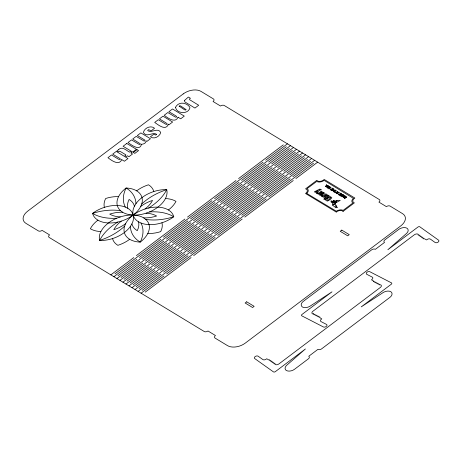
<?xml version="1.0" encoding="UTF-8"?>
<svg xmlns="http://www.w3.org/2000/svg" width="462" height="462" viewBox="0 0 462 462"><rect width="100%" height="100%" fill="white"/><g stroke="black" fill="none" stroke-linecap="round" stroke-linejoin="round"><path stroke-width="0.69" d="M120.27 216.921A25.976 16.101 -19.7 0 1 109.731 214.102A25.976 16.101 -19.7 0 1 122.632 212.237A25.976 16.101 -19.7 0 0 146.079 213.196A25.976 16.101 -19.7 0 1 156.612 216.02A25.976 16.101 -19.7 0 1 143.711 217.879A25.976 16.101 -19.7 0 0 120.27 216.921L116.776 218.214A25.976 16.101 -19.7 0 0 99.625 240.448A44.993 27.887 -19.7 0 0 124.596 226.178L125.618 223.672A25.976 16.101 -19.7 0 1 144.987 209.015A25.976 16.101 -19.7 0 0 152.541 200.404A25.976 16.101 -19.7 0 0 140.731 206.45A25.976 16.101 -19.7 0 1 121.356 221.107A25.976 16.101 -19.7 0 0 113.802 229.718A25.976 16.101 -19.7 0 0 125.618 223.672M166.724 189.674A44.993 27.887 -19.7 0 0 141.747 203.944L140.731 206.45M134.448 206.191A25.976 16.101 -19.7 0 0 129.1 199.445A25.976 16.101 -19.7 0 0 127.824 208.31A25.976 16.101 -19.7 0 1 131.895 223.926A25.976 16.101 -19.7 0 0 137.243 230.677A25.976 16.101 -19.7 0 0 138.519 221.806A25.976 16.101 -19.7 0 1 134.448 206.191L135.949 203.707A25.976 16.101 -19.7 0 1 166.724 189.674A25.976 16.101 -19.7 0 1 149.567 211.908L146.079 213.196M131.895 223.926L130.394 226.415A25.976 16.101 -19.7 0 1 99.625 240.448A44.993 27.887 -19.7 0 1 117.787 222.078L121.356 221.107M344.895 198.036L346.067 196.5L343.664 197.372L345.166 195.957L343.133 197.488L345.645 196.673L344.404 198.256L344.721 198.446L346.748 196.916L344.831 198.083M336.226 212.052L305.555 193.514A4.522 2.801 -19.7 0 0 305.573 188.825L316.805 180.353L317.076 180.648A4.522 2.801 -19.7 0 0 324.214 179.452L354.851 198.036L354.366 198.371A4.533 2.807 -19.7 0 0 354.36 202.87L343.07 211.377M110.863 274.867L133.789 257.582M136.4 255.613L184.887 219.063M187.497 217.094L235.978 180.538M238.594 178.569L283.304 144.866M114.986 273.816L160.851 239.241M163.461 237.266L211.942 200.716M214.559 198.747L263.04 162.197M265.65 160.227L287.428 143.809M113.883 276.703L136.816 259.413M139.426 257.444L187.907 220.894M190.523 218.924L239.004 182.375M241.614 180.405L286.325 146.697M118.006 275.652L163.871 241.072M166.482 239.102L214.969 202.552M217.579 200.583L266.06 164.027M268.676 162.058L290.448 145.645M116.909 278.534L139.836 261.249M142.446 259.28L190.933 222.73M193.543 220.761L242.024 184.205M244.641 182.236L289.345 148.533M121.032 277.483L166.892 242.908M169.508 240.939L217.989 204.383M220.599 202.414L269.086 165.864M271.696 163.895L293.474 147.476M119.929 280.37L142.856 263.086M145.472 261.111L193.953 224.561M196.564 222.592L245.051 186.042M247.661 184.072L292.371 150.364M124.053 279.319L169.918 244.739M172.528 242.769L221.009 206.219M223.625 204.25L272.106 167.7M274.717 165.725L296.494 149.313M122.95 282.201L145.882 264.917M148.493 262.947L196.974 226.397M199.59 224.428L248.071 187.872M250.681 185.903L295.391 152.2M127.079 281.15L172.938 246.575M175.554 244.606L224.035 208.05M226.646 206.081L275.133 169.531M277.743 167.562L299.515 151.143M125.976 284.038L148.903 266.753M151.519 264.778L200 228.228M202.61 226.259L251.091 189.709M253.707 187.739L298.417 154.031M130.099 282.987L175.964 248.406M178.575 246.437L227.056 209.887M229.672 207.917L278.153 171.367M280.763 169.392L302.541 152.98M128.996 285.868L151.929 268.584M154.539 266.614L203.02 230.064M205.636 228.095L254.117 191.539M256.728 189.57L301.438 155.867M133.12 284.817L178.985 250.242M181.601 248.273L230.082 211.717M232.692 209.748L281.173 173.198M283.789 171.229L305.561 154.81M132.022 287.705L154.949 270.42M157.565 268.451L206.046 231.895M208.657 229.926L257.138 193.376M259.754 191.407L304.464 157.698M136.146 286.654L182.011 252.073M184.621 250.104L233.102 213.554M235.718 211.584L284.199 175.034M286.81 173.065L308.587 156.647M135.043 289.541L157.975 272.251M160.585 270.282L209.067 233.732M211.683 231.762L260.164 195.212M262.774 193.237L307.484 159.534M139.166 288.484L185.031 253.909M187.647 251.94L236.128 215.384M238.738 213.415L287.22 176.865M289.836 174.896L311.607 158.478M138.069 291.372L160.995 274.087M163.612 272.118L212.093 235.562M214.703 233.593L263.184 197.043M265.8 195.074L310.51 161.365M142.192 290.321L188.057 255.74M190.667 253.771L239.149 217.221M241.765 215.252L290.246 178.702M292.856 176.732L314.634 160.314M141.089 293.208L164.022 275.918M166.632 273.949L215.113 237.399M217.729 235.429L266.21 198.879M268.82 196.904L313.531 163.202M145.212 292.151L191.077 257.577M193.688 255.607L242.175 219.052M244.785 217.082L293.266 180.532M295.882 178.563L317.654 162.145M144.987 209.015L148.556 208.044A25.976 16.101 -19.7 0 1 173.776 216.718A25.976 16.101 -19.7 0 1 140.985 223.025L138.519 221.806M117.787 222.078A25.976 16.101 -19.7 0 1 92.567 213.398A25.976 16.101 -19.7 0 1 125.358 207.097L127.824 208.31M143.711 217.879L145.778 219.398A44.993 27.887 -19.7 0 0 173.776 216.724A44.993 27.887 -19.7 0 0 149.567 211.908M122.632 212.237L120.565 210.718A44.993 27.887 -19.7 0 0 92.567 213.398A44.993 27.887 -19.7 0 0 116.776 218.214M129.689 239.287A25.976 16.101 -19.7 0 1 117.874 245.334A25.976 16.101 -19.7 0 1 112.526 238.583M97.915 220.149A25.976 16.101 -19.7 0 0 90.361 228.759A25.976 16.101 -19.7 0 0 100.895 231.578M120.565 210.724A25.976 16.101 -19.7 0 1 126.12 188.011A25.976 16.101 -19.7 0 1 141.747 203.944M118.561 196.621A25.976 16.101 -19.7 0 0 105.659 198.487A25.976 16.101 -19.7 0 0 104.383 207.351M153.817 191.534A25.976 16.101 -19.7 0 0 148.469 184.788A25.976 16.101 -19.7 0 0 136.654 190.835M168.428 209.973A25.976 16.101 -19.7 0 0 175.982 201.363A25.976 16.101 -19.7 0 0 165.448 198.539M124.596 226.178A25.976 16.101 -19.7 0 0 140.223 242.111A25.976 16.101 -19.7 0 0 145.778 219.398M161.96 222.771A25.976 16.101 -19.7 0 1 160.684 231.635A25.976 16.101 -19.7 0 1 147.782 233.495M130.394 226.415A44.993 27.887 -19.7 0 0 140.223 242.111A44.993 27.887 -19.7 0 0 140.985 223.025M135.949 203.707A44.993 27.887 -19.7 0 0 126.12 188.011A44.993 27.887 -19.7 0 0 125.358 207.097M166.724 189.674A44.993 27.887 -19.7 0 1 148.556 208.044M336.221 212.046A4.533 2.807 -19.7 0 1 343.07 211.377M141.482 144.248C139.969 151.732 130.792 144.508 128.026 142.533L131.514 139.905L139.42 144.566L140.188 144.381L140.396 143.838L132.698 139.016L136.18 136.388L144.086 141.066L144.831 140.881L144.918 140.125L137.347 135.505L140.835 132.877L150.468 138.721L146.916 141.395L146.061 140.794C146.223 143.093 143.445 144.3 141.482 144.248M329.446 186.538L329.446 186.602A0.78 0.479 -19.7 0 1 329.354 186.85C329.158 186.498 327.627 185.741 328.303 187.624A0.901 0.56 -19.7 0 1 328.101 187.763L328.026 187.803A0.739 0.462 -19.7 0 1 327.558 187.918L326.738 187.393A0.728 0.45 -19.7 0 1 326.807 187.162C326.669 187.11 328.857 188.404 327.61 186.636A0.629 0.393 -19.7 0 1 327.702 186.382L328.118 186.082A0.699 0.433 -19.7 0 1 328.378 186.001L329.446 186.538M320.461 194.606L322.222 195.056L321.379 195.518A1.172 0.728 -19.7 0 1 320.951 195.593L320.079 195.397A4.118 2.553 -19.7 0 1 319.687 195.131L319.404 194.658A0.97 0.601 -19.7 0 1 319.473 194.387C321.708 191.938 322.557 191.666 324.422 192.908A0.999 0.618 -19.7 0 1 324.457 193.214L323.175 194.329A1.057 0.653 -19.7 0 1 322.84 194.404L321.136 194.132L320.461 194.606M330.636 187.508L329.036 188.935L330.948 187.641A0.82 0.508 -19.7 0 0 330.959 187.387L330.255 186.96A0.82 0.508 -19.7 0 0 329.891 186.995L327.962 188.282L329.932 187.22L330.636 187.508M331.144 200.849L331.087 201.825L331.733 201.496L331.144 200.849M313.582 313.767L313.542 314.403L314.483 314.229L314.443 314.865L315.379 314.691L315.338 315.327L316.279 315.159L316.239 315.789L317.175 315.621L317.134 316.251L318.075 316.083L318.035 316.718L318.971 316.545L318.93 317.18L319.871 317.007L319.831 317.642L321.783 318.901L321.142 319.398A2.449 1.519 -19.7 0 0 321.055 321.604L326.53 324.428A2.189 1.357 -19.7 0 1 326.23 326.467A2.189 1.357 -19.7 0 1 323.261 326.894L301.755 315.8A1.374 0.855 -19.7 0 1 301.929 314.507L331.993 291.84L310.193 306.092A6.122 3.794 -19.7 0 1 302.674 307.126L302.223 306.832A6.122 3.794 -19.7 0 1 303.361 301.328L371.639 249.855A2.755 1.704 -19.7 0 1 375.369 249.324L384.517 242.429A2.755 1.704 -19.7 0 1 384.898 239.859L398.712 229.441A6.122 3.794 -19.7 0 1 406.676 228.072L407.149 228.361A6.122 3.794 -19.7 0 1 406.445 233.529L387.855 249.728L417.919 227.061A1.374 0.855 -19.7 0 1 419.837 226.825L438.438 240.061A2.189 1.357 -19.7 0 1 438.132 242.1A2.189 1.357 -19.7 0 1 435.164 242.527L430.422 239.149A2.449 1.519 -19.7 0 0 427.564 239.235L426.536 239.934L424.468 238.756L423.538 238.848L423.689 238.201L422.759 238.3L422.909 237.647L421.985 237.745L422.135 237.093L421.205 237.191L421.356 236.544L420.426 236.636L420.576 235.99L419.652 236.082L419.796 235.435L418.872 235.528L419.022 234.881L418.093 234.979L418.197 234.298A2.755 1.704 -19.7 0 0 414.368 234.765L312.872 311.284A2.755 1.704 -19.7 0 0 312.595 313.912L313.582 313.767M373.435 281.058L373.394 281.693L374.33 281.525L374.295 282.155L375.231 281.987L375.19 282.617L376.126 282.449L376.091 283.085L377.027 282.911L376.986 283.547L377.922 283.373L377.881 284.009L378.823 283.835L378.782 284.471L379.718 284.303L379.677 284.933L380.671 284.788A2.755 1.704 -19.7 0 1 380.393 287.416L278.898 363.935A2.755 1.704 -19.7 0 1 275.063 364.408L275.167 363.727L274.243 363.819L274.393 363.172L273.464 363.265L273.614 362.618L272.69 362.716L272.834 362.064L271.91 362.162L272.06 361.509L271.13 361.607L271.281 360.961L270.357 361.053L270.501 360.406L269.577 360.499L269.727 359.852L268.797 359.944L266.73 358.766L265.702 359.471A2.449 1.519 -19.7 0 1 262.843 359.552L258.102 356.173A2.189 1.357 -19.7 0 0 255.128 356.6A2.189 1.357 -19.7 0 0 254.828 358.645L273.429 371.875A1.374 0.855 -19.7 0 0 275.346 371.644L305.411 348.972L286.821 365.176A6.122 3.794 -19.7 0 0 286.111 370.345L286.59 370.628A6.122 3.794 -19.7 0 0 294.548 369.259L308.368 358.841A2.755 1.704 -19.7 0 0 308.749 356.271L317.891 349.382A2.755 1.704 -19.7 0 0 321.627 348.845L389.899 297.378A6.122 3.794 -19.7 0 0 391.043 291.868L390.592 291.574A6.122 3.794 -19.7 0 0 383.073 292.608L361.267 306.86L391.337 284.194A1.374 0.855 -19.7 0 0 391.505 282.9L370.004 271.812A2.189 1.357 -19.7 0 0 367.036 272.233A2.189 1.357 -19.7 0 0 366.736 274.278L372.21 277.102A2.449 1.519 -19.7 0 1 372.118 279.308L371.477 279.799L373.435 281.058M330.671 197.73C325.877 203.69 325.681 197.066 330.671 197.73M179.152 106.139L184.286 109.61L185.32 110.1L186.146 109.673L180.988 106.179L179.995 105.723L179.152 106.139M328.291 195.426L328.199 195.778L328.598 195.495L329.325 195.934L324.503 199.572L323.741 199.11L325.271 197.961L324.798 198.031A1.057 0.658 -19.7 0 1 324.411 197.99L323.931 197.655A1.097 0.681 -19.7 0 1 323.874 197.361L325.19 195.9L327.2 194.854A1.097 0.681 -19.7 0 1 327.633 194.866L328.291 195.426M327.668 195.882C324.468 199.959 324.341 195.247 327.668 195.882M332.998 201.426L332.865 202.454L331.375 202.356L331.11 201.963L333.05 200.999L332.998 201.426M333.362 201.034L333.102 202.46L335.464 202.726L335.141 201.634L333.362 201.034M184.442 100.508L184.864 101.9L194.941 108.073L198.689 105.249L189.559 99.659L189.587 98.943L190.413 98.296L188.357 97.049L184.442 100.508M156.566 134.332L155.665 135.089L153.886 134.188L150.41 136.81C153.915 139.761 160.014 136.417 160.707 132.415C157.646 126.946 151.172 133.795 147.626 130.457L148.648 129.614L151.074 130.885L154.551 128.263C150.872 124.948 144.156 128.038 143.416 132.502C146.633 138.126 152.876 131.468 156.566 134.332M175.56 107.236C176.363 113.739 188.115 114.738 189.917 107.865L189.738 107.08C186.221 102.171 178.534 101.473 175.56 107.236M340.344 195.391L340.327 195.472A0.999 0.618 -19.7 0 0 340.39 195.761L341.256 196.344L343.283 194.814L342.267 194.288A0.936 0.578 -19.7 0 0 341.857 194.306L340.344 195.391M332.871 203.575L332.536 205.03L335.614 203.344L335.522 202.962L333.079 202.679L332.871 203.575M168.174 124.798C165.321 130.989 157.906 124.561 154.701 122.424L158.293 119.716L164.963 123.758L166.256 124.434L166.921 124.232L167.152 123.718L165.91 122.834L159.396 118.884L162.994 116.176L172.621 122.014L168.965 124.775L168.139 124.186L168.174 124.798M323.371 193.18L322.817 193.711A0.606 0.375 -19.7 0 1 322.453 193.803L321.535 193.682L322.476 193.006A0.676 0.416 -19.7 0 1 322.84 192.914L322.973 192.914A0.843 0.526 -19.7 0 1 323.279 193.006L323.371 193.18M121.76 159.644C119.075 166.112 111.244 160.337 107.941 157.675L111.533 154.966L118.312 159.078L119.496 159.661L120.195 159.459L120.391 158.974L119.531 158.293L112.653 154.123L116.251 151.415L127.997 158.541L124.405 161.25L121.76 159.644M178.049 117.209C175.364 123.677 167.527 117.902 164.229 115.24L167.822 112.532L174.601 116.643L175.785 117.221L176.484 117.025L176.68 116.54L175.814 115.858L168.942 111.689L172.534 108.98L184.286 116.106L180.694 118.815L178.049 117.209M340.708 195.334L340.679 195.391A0.664 0.41 -19.7 0 0 340.685 195.611L341.262 196.032L342.821 194.854L341.903 194.519L340.708 195.334M325.739 199.601L325.698 199.682A1.548 0.959 -19.7 0 0 325.67 200.156L327.09 201.016A1.548 0.959 -19.7 0 0 327.777 200.941L330.035 199.648L331.699 197.99A1.548 0.959 -19.7 0 0 331.728 197.517L330.307 196.656A1.548 0.959 -19.7 0 0 329.62 196.731L327.633 197.823L325.739 199.601M336.567 200.987L335.793 202.731L335.493 201.461L333.448 200.803L336.567 200.987M337.762 191.464L336.971 193.22L338.825 192.111L336.792 193.642L336.532 193.48L337.347 191.73L335.481 192.845L337.762 191.464M336.919 200.808L336.076 202.668L340.269 200.369L336.4 200.785L336.919 200.808M326.726 184.771L325.294 186.665L328.205 185.666L327.188 185.874L326.536 185.481L326.726 184.771M343.48 194.935L342.047 196.829L344.964 195.83L343.942 196.038L343.289 195.645L343.48 194.935M326.386 185.695L325.739 186.521L326.9 186.007L326.386 185.695M343.139 195.859L342.492 196.685L343.653 196.171L343.139 195.859M319.548 190.003L316.747 193.249L315.956 192.764L318.023 190.604L315.113 192.256L314.356 191.799L319.756 189.097L321.338 189.478L320.645 190.003L319.548 190.003M306.733 193.405L336.301 211.209A5.48 3.396 -19.7 0 1 343.133 210.354L352.853 203.026A5.48 3.396 -19.7 0 1 353.378 198.337L324.151 180.382A5.48 3.396 -19.7 0 1 316.701 181.445L307.086 188.617A5.48 3.396 -19.7 0 1 306.739 193.405M183.206 93.925L27.749 211.122A13.115 8.125 -19.7 0 0 25.947 223.36L38.386 230.908A2.755 1.704 -19.7 0 0 42.123 230.376L49.584 234.904A2.755 1.704 -19.7 0 0 49.209 237.468L204.256 331.52A2.755 1.704 -19.7 0 0 207.992 330.988L215.454 335.516A2.755 1.704 -19.7 0 0 215.073 338.086L227.518 345.634A13.115 8.125 -19.7 0 0 245.305 343.093L400.768 225.889A13.115 8.125 -19.7 0 0 402.569 213.658L390.124 206.11A2.755 1.704 -19.7 0 0 386.388 206.641L378.927 202.113A2.755 1.704 -19.7 0 0 379.308 199.544L224.261 105.498A2.755 1.704 -19.7 0 0 220.524 106.029L213.063 101.501A2.755 1.704 -19.7 0 0 213.444 98.932L200.999 91.384A13.115 8.125 -19.7 0 0 183.206 93.925M118.341 149.838L116.892 150.93L118.445 151.871L119.554 151.184L120.732 151.738L125.883 154.862L124.913 155.596L126.438 156.52L127.408 155.786L128.927 156.705L132.53 153.99L131.012 153.072L131.785 152.489L130.261 151.565L129.487 152.148C126.242 150.317 121.824 145.709 118.341 149.838M126.79 143.468L123.088 146.258L132.721 152.096L136.423 149.307L126.79 143.468M137.006 149.665L133.31 152.454L134.84 153.384L138.542 150.595L137.006 149.665M317.706 192.729L316.811 193.399L317.059 193.555A1.068 0.664 -19.7 0 0 317.498 193.618L318.214 193.474L317.729 193.844L318.451 194.283L322.083 191.545L321.327 191.083L318.786 192.931A0.745 0.462 -19.7 0 1 318.376 193L317.706 192.729M322.187 195.449L321.298 196.119L321.546 196.275A1.063 0.658 -19.7 0 0 321.979 196.338L322.695 196.194L322.21 196.564L322.938 197.003L326.57 194.265L325.808 193.803L323.273 195.651A0.745 0.462 -19.7 0 1 322.857 195.721L322.187 195.449M330.434 189.443L330.186 189.634L331.393 190.361L333.425 188.831L332.201 188.092L331.959 188.271L332.969 188.883L332.276 189.408L331.121 189.022L332.039 189.582L331.427 190.044L330.434 189.443M333.847 189.091L331.82 190.621L332.888 190.125L333.749 190.65L333.131 191.418L335.164 189.888L333.991 190.471L333.131 189.946L333.847 189.091M333.593 191.372L333.356 191.551L334.702 192.371L334.938 192.186L334.384 191.851L336.169 190.5L334.159 191.713L333.593 191.372M339.16 192.313L337.133 193.844L339.16 192.313M338.663 194.433L338.415 194.623L339.616 195.351L341.649 193.821L340.425 193.081L340.182 193.26L341.193 193.873L340.5 194.398L339.582 193.838L339.345 194.011L340.263 194.571L339.651 195.033L338.663 194.433M246.691 301.813L245.126 302.991L252.587 307.519L254.152 306.335L246.691 301.813M341.793 230.111L340.228 231.295L347.69 235.816L349.255 234.638L341.793 230.111M335.626 203.54L332.6 205.209L335.995 207.808L335.626 203.54M337.185 207.473L336.244 206.751L336.088 205.619L337.185 207.473"/></g></svg>
